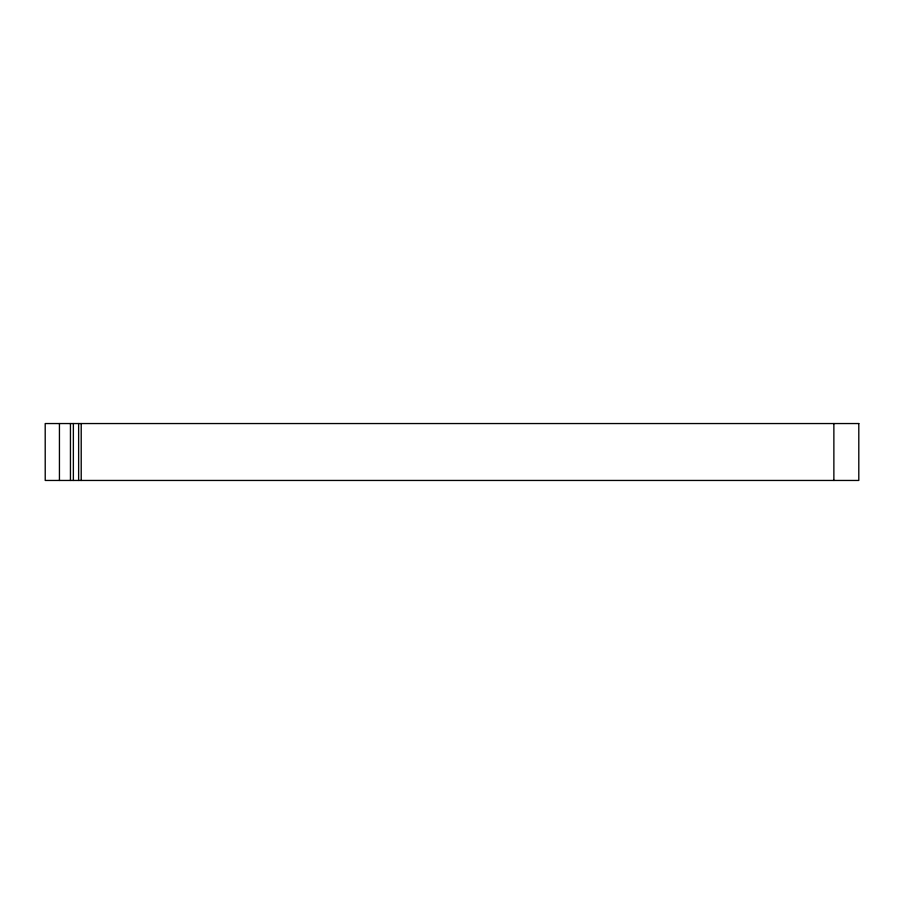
<?xml version="1.0" encoding="UTF-8"?>
<svg xmlns="http://www.w3.org/2000/svg" width="904" height="904" viewBox="0 0 904 904"><rect width="100%" height="100%" fill="white"/><g stroke="black" fill="none" stroke-linecap="round" stroke-linejoin="round"><path stroke-width="1.36" d="M833.872 423.547L833.872 480.453M81.213 423.547L81.213 480.453M78.625 423.547L78.625 480.453M73.371 423.547L73.371 480.453M70.444 423.547L70.444 480.453M59.438 423.547L59.438 480.453M858.8 423.547L45.2 423.547L45.223 480.453L858.8 480.453L858.8 423.547"/></g></svg>
